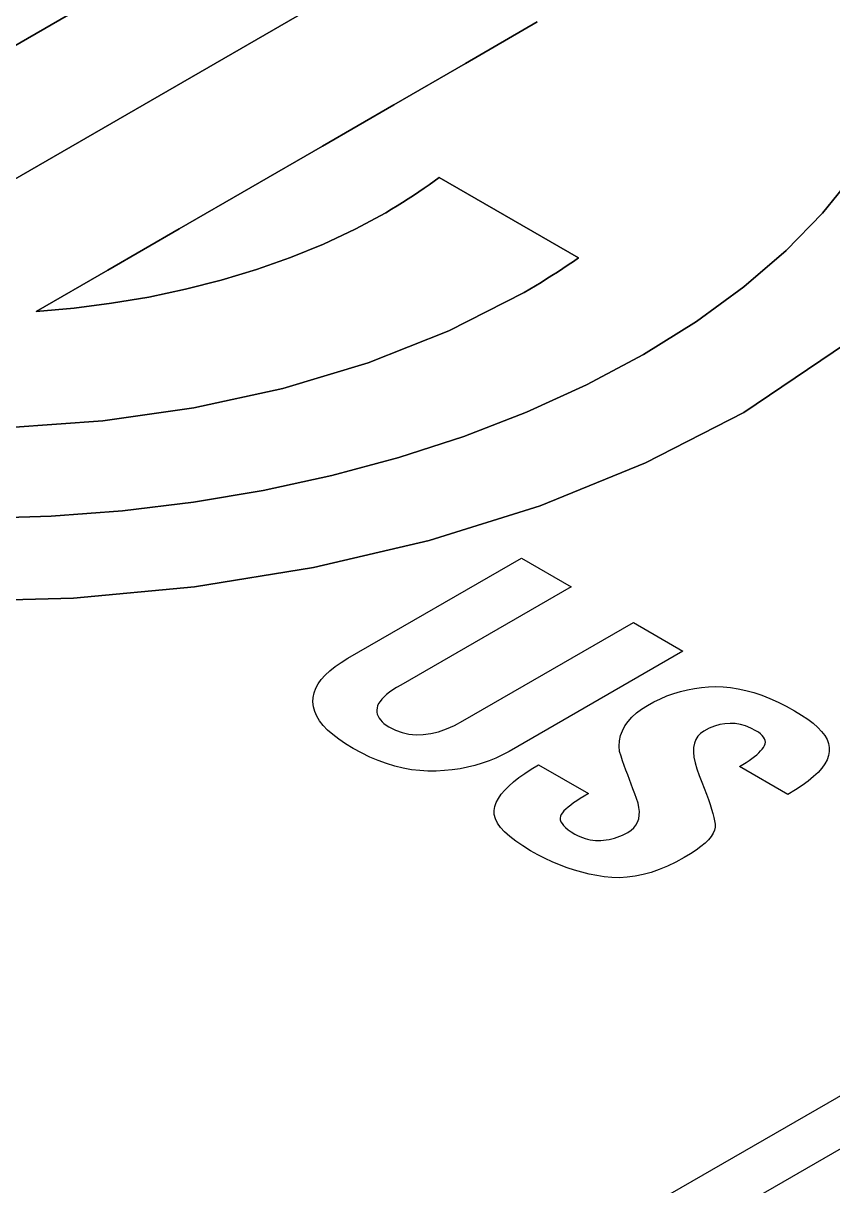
# Model space of a CAD drawing. Header units: inches. Extents: x 5 to 105, y 0 to 80.
# Drawn here: x 65.5816 to 65.7211, y 50.508 to 50.7084 of the extents above; entities that cross this region are included whole.
import ezdxf

# ---------------------------------------------------------------- set-up
doc = ezdxf.new("R2010")
doc.units = ezdxf.units.IN
doc.header["$MEASUREMENT"] = 0
doc.layers.add('LABEL', color=2, linetype='Continuous')

msp = doc.modelspace()

# ---------------------------------------------------------------- linework, layer by layer
msp.add_line((65.62233, 50.45658), (65.9146, 50.62531))
at = {"layer": 'LABEL'}
for p, q in [((65.4921, 50.65372), (65.65728, 50.74909)), ((65.65728, 50.74909), (65.4921, 50.65372)), ((65.69704, 50.74906), (65.51704, 50.64514)), ((65.51704, 50.64514), (65.69704, 50.74906)), ((65.6578, 50.7015), (65.67014, 50.70863)), ((65.67014, 50.70863), (65.6578, 50.7015)), ((65.64547, 50.69437), (65.6578, 50.7015)), ((65.6578, 50.7015), (65.64547, 50.69437)), ((65.63314, 50.68724), (65.64547, 50.69437)), ((65.64547, 50.69437), (65.63314, 50.68724)), ((65.62081, 50.68011), (65.63314, 50.68724)), ((65.63314, 50.68724), (65.62081, 50.68011)), ((65.65327, 50.68182), (65.65242, 50.68119)), ((65.65242, 50.68119), (65.65327, 50.68182)), ((65.6773, 50.66795), (65.65327, 50.68182)), ((65.65327, 50.68182), (65.6773, 50.66795)), ((65.72472, 50.68235), (65.71935, 50.67569)), ((65.71935, 50.67569), (65.72472, 50.68235)), ((65.60848, 50.67298), (65.62081, 50.68011)), ((65.62081, 50.68011), (65.60848, 50.67298)), ((65.65067, 50.67995), (65.64977, 50.67933)), ((65.64977, 50.67933), (65.65067, 50.67995)), ((65.65155, 50.68057), (65.65067, 50.67995)), ((65.65067, 50.67995), (65.65155, 50.68057)), ((65.65242, 50.68119), (65.65155, 50.68057)), ((65.65155, 50.68057), (65.65242, 50.68119)), ((65.64697, 50.67751), (65.64601, 50.67691)), ((65.64601, 50.67691), (65.64697, 50.67751)), ((65.64792, 50.67811), (65.64697, 50.67751)), ((65.64697, 50.67751), (65.64792, 50.67811)), ((65.64885, 50.67872), (65.64792, 50.67811)), ((65.64792, 50.67811), (65.64885, 50.67872)), ((65.64977, 50.67933), (65.64885, 50.67872)), ((65.64885, 50.67872), (65.64977, 50.67933)), ((65.64405, 50.67575), (65.63881, 50.67293)), ((65.63881, 50.67293), (65.64405, 50.67575)), ((65.64503, 50.67633), (65.64405, 50.67575)), ((65.64405, 50.67575), (65.64503, 50.67633)), ((65.64601, 50.67691), (65.64503, 50.67633)), ((65.64503, 50.67633), (65.64601, 50.67691)), ((65.71935, 50.67569), (65.71304, 50.66922)), ((65.71304, 50.66922), (65.71935, 50.67569)), ((65.59616, 50.66585), (65.60848, 50.67298)), ((65.60848, 50.67298), (65.59616, 50.66585)), ((65.63881, 50.67293), (65.63334, 50.67035)), ((65.63334, 50.67035), (65.63881, 50.67293)), ((65.63334, 50.67035), (65.62765, 50.66802)), ((65.62765, 50.66802), (65.63334, 50.67035)), ((65.62765, 50.66802), (65.62177, 50.66595)), ((65.62177, 50.66595), (65.62765, 50.66802)), ((65.67549, 50.66673), (65.6764, 50.66734)), ((65.6764, 50.66734), (65.67549, 50.66673)), ((65.6764, 50.66734), (65.6773, 50.66795)), ((65.6773, 50.66795), (65.6764, 50.66734)), ((65.71304, 50.66922), (65.70579, 50.66298)), ((65.70579, 50.66298), (65.71304, 50.66922)), ((65.58383, 50.65873), (65.59616, 50.66585)), ((65.59616, 50.66585), (65.58383, 50.65873)), ((65.62177, 50.66595), (65.61573, 50.66412)), ((65.61573, 50.66412), (65.62177, 50.66595)), ((65.67271, 50.66492), (65.67365, 50.66552)), ((65.67365, 50.66552), (65.67271, 50.66492)), ((65.67365, 50.66552), (65.67457, 50.66613)), ((65.67457, 50.66613), (65.67365, 50.66552)), ((65.67457, 50.66613), (65.67549, 50.66673)), ((65.67549, 50.66673), (65.67457, 50.66613)), ((65.61573, 50.66412), (65.60954, 50.66254)), ((65.60954, 50.66254), (65.61573, 50.66412)), ((65.66985, 50.66314), (65.67082, 50.66373)), ((65.67082, 50.66373), (65.66985, 50.66314)), ((65.67082, 50.66373), (65.67177, 50.66433)), ((65.67177, 50.66433), (65.67082, 50.66373)), ((65.67177, 50.66433), (65.67271, 50.66492)), ((65.67271, 50.66492), (65.67177, 50.66433)), ((65.60954, 50.66254), (65.60324, 50.66121)), ((65.60324, 50.66121), (65.60954, 50.66254)), ((65.65494, 50.65537), (65.66789, 50.66199)), ((65.66789, 50.66199), (65.65494, 50.65537)), ((65.66789, 50.66199), (65.66888, 50.66256)), ((65.66888, 50.66256), (65.66789, 50.66199)), ((65.66888, 50.66256), (65.66985, 50.66314)), ((65.66985, 50.66314), (65.66888, 50.66256)), ((65.70579, 50.66298), (65.69761, 50.65699)), ((65.69761, 50.65699), (65.70579, 50.66298)), ((65.59036, 50.65931), (65.58383, 50.65873)), ((65.58383, 50.65873), (65.59036, 50.65931)), ((65.59683, 50.66014), (65.59036, 50.65931)), ((65.59036, 50.65931), (65.59683, 50.66014)), ((65.60324, 50.66121), (65.59683, 50.66014)), ((65.59683, 50.66014), (65.60324, 50.66121)), ((65.64102, 50.64985), (65.65494, 50.65537)), ((65.65494, 50.65537), (65.64102, 50.64985)), ((65.69761, 50.65699), (65.68848, 50.6513)), ((65.68848, 50.6513), (65.69761, 50.65699)), ((65.70579, 50.64131), (65.72574, 50.65479)), ((65.72574, 50.65479), (65.70579, 50.64131)), ((65.68848, 50.6513), (65.67865, 50.64605)), ((65.67865, 50.64605), (65.68848, 50.6513)), ((65.62632, 50.64541), (65.64102, 50.64985)), ((65.64102, 50.64985), (65.62632, 50.64541)), ((65.61102, 50.64208), (65.62632, 50.64541)), ((65.62632, 50.64541), (65.61102, 50.64208)), ((65.67865, 50.64605), (65.6683, 50.64133)), ((65.6683, 50.64133), (65.67865, 50.64605)), ((65.36374, 50.31639), (65.93012, 50.64339)), ((65.59531, 50.63984), (65.61102, 50.64208)), ((65.61102, 50.64208), (65.59531, 50.63984)), ((65.6683, 50.64133), (65.6575, 50.63716)), ((65.6575, 50.63716), (65.6683, 50.64133)), ((65.68884, 50.63259), (65.70579, 50.64131)), ((65.70579, 50.64131), (65.68884, 50.63259)), ((65.57937, 50.63869), (65.59531, 50.63984)), ((65.59531, 50.63984), (65.57937, 50.63869)), ((65.6575, 50.63716), (65.6463, 50.63352)), ((65.6463, 50.63352), (65.6575, 50.63716)), ((65.6463, 50.63352), (65.63477, 50.63042)), ((65.63477, 50.63042), (65.6463, 50.63352)), ((65.67068, 50.62522), (65.68884, 50.63259)), ((65.68884, 50.63259), (65.67068, 50.62522)), ((65.63477, 50.63042), (65.62296, 50.62786)), ((65.62296, 50.62786), (65.63477, 50.63042)), ((65.62296, 50.62786), (65.61092, 50.62584)), ((65.61092, 50.62584), (65.62296, 50.62786)), ((65.61092, 50.62584), (65.59871, 50.62436)), ((65.59871, 50.62436), (65.61092, 50.62584)), ((65.65153, 50.61921), (65.67068, 50.62522)), ((65.67068, 50.62522), (65.65153, 50.61921)), ((65.5864, 50.62342), (65.57404, 50.62303)), ((65.57404, 50.62303), (65.5864, 50.62342)), ((65.59871, 50.62436), (65.5864, 50.62342)), ((65.5864, 50.62342), (65.59871, 50.62436)), ((65.63161, 50.61455), (65.65153, 50.61921)), ((65.65153, 50.61921), (65.63161, 50.61455)), ((65.63752, 50.59892), (65.66745, 50.6162)), ((65.63752, 50.59892), (65.66745, 50.6162)), ((65.66745, 50.6162), (65.67601, 50.61126)), ((65.66745, 50.6162), (65.67601, 50.61126)), ((65.61111, 50.61124), (65.63161, 50.61455)), ((65.63161, 50.61455), (65.61111, 50.61124)), ((65.59027, 50.60929), (65.61111, 50.61124)), ((65.61111, 50.61124), (65.59027, 50.60929)), ((65.67601, 50.61126), (65.64664, 50.5943)), ((65.67601, 50.61126), (65.64664, 50.5943)), ((65.56929, 50.60871), (65.59027, 50.60929)), ((65.59027, 50.60929), (65.56929, 50.60871)), ((65.65735, 50.58811), (65.68673, 50.60507)), ((65.65735, 50.58811), (65.68673, 50.60507)), ((65.68673, 50.60507), (65.69525, 50.60015)), ((65.68673, 50.60507), (65.69525, 50.60015)), ((65.69525, 50.60015), (65.66532, 50.58287)), ((65.69525, 50.60015), (65.66532, 50.58287)), ((65.63442, 50.59677), (65.63533, 50.59749)), ((65.63442, 50.59677), (65.63533, 50.59749)), ((65.63533, 50.59749), (65.63636, 50.59821)), ((65.63533, 50.59749), (65.63636, 50.59821)), ((65.63636, 50.59821), (65.63752, 50.59892)), ((65.63636, 50.59821), (65.63752, 50.59892)), ((65.63242, 50.59452), (65.63296, 50.59528)), ((65.63242, 50.59452), (65.63296, 50.59528)), ((65.63296, 50.59528), (65.63363, 50.59603)), ((65.63296, 50.59528), (65.63363, 50.59603)), ((65.63363, 50.59603), (65.63442, 50.59677)), ((65.63363, 50.59603), (65.63442, 50.59677)), ((65.63172, 50.59297), (65.63201, 50.59375)), ((65.63172, 50.59297), (65.63201, 50.59375)), ((65.63201, 50.59375), (65.63242, 50.59452)), ((65.63201, 50.59375), (65.63242, 50.59452)), ((65.6453, 50.59347), (65.64472, 50.59306)), ((65.6453, 50.59347), (65.64472, 50.59306)), ((65.64594, 50.59388), (65.6453, 50.59347)), ((65.64594, 50.59388), (65.6453, 50.59347)), ((65.64664, 50.5943), (65.64594, 50.59388)), ((65.64664, 50.5943), (65.64594, 50.59388)), ((65.69369, 50.59283), (65.69486, 50.59319)), ((65.69369, 50.59283), (65.69486, 50.59319)), ((65.69486, 50.59319), (65.69605, 50.59348)), ((65.69486, 50.59319), (65.69605, 50.59348)), ((65.69605, 50.59348), (65.69725, 50.59371)), ((65.69605, 50.59348), (65.69725, 50.59371)), ((65.69725, 50.59371), (65.69846, 50.59388)), ((65.69725, 50.59371), (65.69846, 50.59388)), ((65.69846, 50.59388), (65.6997, 50.59399)), ((65.69846, 50.59388), (65.6997, 50.59399)), ((65.6997, 50.59399), (65.70094, 50.59403)), ((65.6997, 50.59399), (65.70094, 50.59403)), ((65.70094, 50.59403), (65.70221, 50.594)), ((65.70094, 50.59403), (65.70221, 50.594)), ((65.70221, 50.594), (65.7035, 50.59388)), ((65.70221, 50.594), (65.7035, 50.59388)), ((65.7035, 50.59388), (65.70481, 50.59367)), ((65.7035, 50.59388), (65.70481, 50.59367)), ((65.70481, 50.59367), (65.70614, 50.59338)), ((65.70481, 50.59367), (65.70614, 50.59338)), ((65.70614, 50.59338), (65.70749, 50.593)), ((65.70614, 50.59338), (65.70749, 50.593)), ((65.63151, 50.59138), (65.63155, 50.59218)), ((65.63151, 50.59138), (65.63155, 50.59218)), ((65.6316, 50.59057), (65.63151, 50.59138)), ((65.6316, 50.59057), (65.63151, 50.59138)), ((65.63155, 50.59218), (65.63172, 50.59297)), ((65.63155, 50.59218), (65.63172, 50.59297)), ((65.64308, 50.59148), (65.64284, 50.5911)), ((65.64308, 50.59148), (65.64284, 50.5911)), ((65.64339, 50.59187), (65.64308, 50.59148)), ((65.64339, 50.59187), (65.64308, 50.59148)), ((65.64377, 50.59226), (65.64339, 50.59187)), ((65.64377, 50.59226), (65.64339, 50.59187)), ((65.64421, 50.59266), (65.64377, 50.59226)), ((65.64421, 50.59266), (65.64377, 50.59226)), ((65.64472, 50.59306), (65.64421, 50.59266)), ((65.64472, 50.59306), (65.64421, 50.59266)), ((65.68917, 50.5908), (65.69027, 50.5914)), ((65.68917, 50.5908), (65.69027, 50.5914)), ((65.69027, 50.5914), (65.69139, 50.59194)), ((65.69027, 50.5914), (65.69139, 50.59194)), ((65.69139, 50.59194), (65.69253, 50.59242)), ((65.69139, 50.59194), (65.69253, 50.59242)), ((65.69253, 50.59242), (65.69369, 50.59283)), ((65.69253, 50.59242), (65.69369, 50.59283)), ((65.70749, 50.593), (65.70886, 50.59254)), ((65.70749, 50.593), (65.70886, 50.59254)), ((65.70886, 50.59254), (65.71025, 50.592)), ((65.70886, 50.59254), (65.71025, 50.592)), ((65.71025, 50.592), (65.71166, 50.59137)), ((65.71025, 50.592), (65.71166, 50.59137)), ((65.71166, 50.59137), (65.71308, 50.59065)), ((65.71166, 50.59137), (65.71308, 50.59065)), ((65.63182, 50.58976), (65.6316, 50.59057)), ((65.63182, 50.58976), (65.6316, 50.59057)), ((65.63217, 50.58896), (65.63182, 50.58976)), ((65.63217, 50.58896), (65.63182, 50.58976)), ((65.64257, 50.59035), (65.64253, 50.58998)), ((65.64257, 50.59035), (65.64253, 50.58998)), ((65.64253, 50.58998), (65.64254, 50.58962)), ((65.64253, 50.58998), (65.64254, 50.58962)), ((65.64254, 50.58962), (65.64261, 50.58927)), ((65.64254, 50.58962), (65.64261, 50.58927)), ((65.64267, 50.59072), (65.64257, 50.59035)), ((65.64267, 50.59072), (65.64257, 50.59035)), ((65.64261, 50.58927), (65.64273, 50.58893)), ((65.64261, 50.58927), (65.64273, 50.58893)), ((65.64284, 50.5911), (65.64267, 50.59072)), ((65.64284, 50.5911), (65.64267, 50.59072)), ((65.68648, 50.58878), (65.68726, 50.58949)), ((65.68648, 50.58878), (65.68726, 50.58949)), ((65.68726, 50.58949), (65.68815, 50.59016)), ((65.68726, 50.58949), (65.68815, 50.59016)), ((65.68815, 50.59016), (65.68917, 50.5908)), ((65.68815, 50.59016), (65.68917, 50.5908)), ((65.71308, 50.59065), (65.71453, 50.58986)), ((65.71308, 50.59065), (65.71453, 50.58986)), ((65.71453, 50.58986), (65.71572, 50.58913)), ((65.71453, 50.58986), (65.71572, 50.58913)), ((65.63266, 50.58815), (65.63217, 50.58896)), ((65.63266, 50.58815), (65.63217, 50.58896)), ((65.63328, 50.58735), (65.63266, 50.58815)), ((65.63328, 50.58735), (65.63266, 50.58815)), ((65.63404, 50.58655), (65.63328, 50.58735)), ((65.63404, 50.58655), (65.63328, 50.58735)), ((65.64273, 50.58893), (65.64291, 50.5886)), ((65.64273, 50.58893), (65.64291, 50.5886)), ((65.64291, 50.5886), (65.64314, 50.58828)), ((65.64291, 50.5886), (65.64314, 50.58828)), ((65.64314, 50.58828), (65.64342, 50.58796)), ((65.64314, 50.58828), (65.64342, 50.58796)), ((65.64342, 50.58796), (65.64376, 50.58766)), ((65.64342, 50.58796), (65.64376, 50.58766)), ((65.64376, 50.58766), (65.64416, 50.58737)), ((65.64376, 50.58766), (65.64416, 50.58737)), ((65.64416, 50.58737), (65.64461, 50.58709)), ((65.64416, 50.58737), (65.64461, 50.58709)), ((65.65453, 50.58673), (65.65592, 50.58735)), ((65.65453, 50.58673), (65.65592, 50.58735)), ((65.65592, 50.58735), (65.65735, 50.58811)), ((65.65592, 50.58735), (65.65735, 50.58811)), ((65.68484, 50.58643), (65.68527, 50.58725)), ((65.68484, 50.58643), (65.68527, 50.58725)), ((65.68527, 50.58725), (65.68581, 50.58803)), ((65.68527, 50.58725), (65.68581, 50.58803)), ((65.68581, 50.58803), (65.68648, 50.58878)), ((65.68581, 50.58803), (65.68648, 50.58878)), ((65.70071, 50.58721), (65.69981, 50.58684)), ((65.70071, 50.58721), (65.69981, 50.58684)), ((65.70161, 50.58747), (65.70071, 50.58721)), ((65.70161, 50.58747), (65.70071, 50.58721)), ((65.70251, 50.58764), (65.70161, 50.58747)), ((65.70251, 50.58764), (65.70161, 50.58747)), ((65.7034, 50.58769), (65.70251, 50.58764)), ((65.7034, 50.58769), (65.70251, 50.58764)), ((65.7043, 50.58765), (65.7034, 50.58769)), ((65.7043, 50.58765), (65.7034, 50.58769)), ((65.70519, 50.5875), (65.7043, 50.58765)), ((65.70519, 50.5875), (65.7043, 50.58765)), ((65.70608, 50.58725), (65.70519, 50.5875)), ((65.70608, 50.58725), (65.70519, 50.5875)), ((65.70696, 50.58689), (65.70608, 50.58725)), ((65.70696, 50.58689), (65.70608, 50.58725)), ((65.71572, 50.58913), (65.71678, 50.58841)), ((65.71572, 50.58913), (65.71678, 50.58841)), ((65.71678, 50.58841), (65.71771, 50.5877)), ((65.71678, 50.58841), (65.71771, 50.5877)), ((65.71771, 50.5877), (65.71851, 50.58699)), ((65.71771, 50.5877), (65.71851, 50.58699)), ((65.63493, 50.58575), (65.63404, 50.58655)), ((65.63493, 50.58575), (65.63404, 50.58655)), ((65.63596, 50.58496), (65.63493, 50.58575)), ((65.63596, 50.58496), (65.63493, 50.58575)), ((65.64461, 50.58709), (65.64572, 50.58653)), ((65.64461, 50.58709), (65.64572, 50.58653)), ((65.64572, 50.58653), (65.64687, 50.58612)), ((65.64572, 50.58653), (65.64687, 50.58612)), ((65.64687, 50.58612), (65.64806, 50.58585)), ((65.64687, 50.58612), (65.64806, 50.58585)), ((65.64806, 50.58585), (65.64928, 50.58573)), ((65.64806, 50.58585), (65.64928, 50.58573)), ((65.64928, 50.58573), (65.65054, 50.58576)), ((65.64928, 50.58573), (65.65054, 50.58576)), ((65.65054, 50.58576), (65.65184, 50.58594)), ((65.65054, 50.58576), (65.65184, 50.58594)), ((65.65184, 50.58594), (65.65316, 50.58626)), ((65.65184, 50.58594), (65.65316, 50.58626)), ((65.65316, 50.58626), (65.65453, 50.58673)), ((65.65316, 50.58626), (65.65453, 50.58673)), ((65.68435, 50.5847), (65.68454, 50.58558)), ((65.68435, 50.5847), (65.68454, 50.58558)), ((65.68454, 50.58558), (65.68484, 50.58643)), ((65.68454, 50.58558), (65.68484, 50.58643)), ((65.69786, 50.58548), (65.6975, 50.58492)), ((65.69786, 50.58548), (65.6975, 50.58492)), ((65.69833, 50.58596), (65.69786, 50.58548)), ((65.69833, 50.58596), (65.69786, 50.58548)), ((65.6989, 50.58637), (65.69833, 50.58596)), ((65.6989, 50.58637), (65.69833, 50.58596)), ((65.69981, 50.58684), (65.6989, 50.58637)), ((65.69981, 50.58684), (65.6989, 50.58637)), ((65.70785, 50.58643), (65.70696, 50.58689)), ((65.70785, 50.58643), (65.70696, 50.58689)), ((65.70828, 50.58616), (65.70785, 50.58643)), ((65.70828, 50.58616), (65.70785, 50.58643)), ((65.70865, 50.58588), (65.70828, 50.58616)), ((65.70865, 50.58588), (65.70828, 50.58616)), ((65.70895, 50.58561), (65.70865, 50.58588)), ((65.70895, 50.58561), (65.70865, 50.58588)), ((65.70918, 50.58532), (65.70895, 50.58561)), ((65.70918, 50.58532), (65.70895, 50.58561)), ((65.70935, 50.58504), (65.70918, 50.58532)), ((65.70935, 50.58504), (65.70918, 50.58532)), ((65.71851, 50.58699), (65.71917, 50.58628)), ((65.71851, 50.58699), (65.71917, 50.58628)), ((65.71917, 50.58628), (65.71971, 50.58558)), ((65.71917, 50.58628), (65.71971, 50.58558)), ((65.71971, 50.58558), (65.72011, 50.58489)), ((65.71971, 50.58558), (65.72011, 50.58489)), ((65.63713, 50.58417), (65.63596, 50.58496)), ((65.63713, 50.58417), (65.63596, 50.58496)), ((65.63843, 50.58337), (65.63713, 50.58417)), ((65.63843, 50.58337), (65.63713, 50.58417)), ((65.63986, 50.58259), (65.63843, 50.58337)), ((65.63986, 50.58259), (65.63843, 50.58337)), ((65.68429, 50.58378), (65.68435, 50.5847)), ((65.68429, 50.58378), (65.68435, 50.5847)), ((65.68434, 50.58282), (65.68429, 50.58378)), ((65.68434, 50.58282), (65.68429, 50.58378)), ((65.69711, 50.58355), (65.69708, 50.58275)), ((65.69711, 50.58355), (65.69708, 50.58275)), ((65.69725, 50.58428), (65.69711, 50.58355)), ((65.69725, 50.58428), (65.69711, 50.58355)), ((65.6975, 50.58492), (65.69725, 50.58428)), ((65.6975, 50.58492), (65.69725, 50.58428)), ((65.70867, 50.58294), (65.70894, 50.58325)), ((65.70867, 50.58294), (65.70894, 50.58325)), ((65.70894, 50.58325), (65.70918, 50.58355)), ((65.70894, 50.58325), (65.70918, 50.58355)), ((65.70918, 50.58355), (65.70935, 50.58385)), ((65.70918, 50.58355), (65.70935, 50.58385)), ((65.70945, 50.58475), (65.70935, 50.58504)), ((65.70945, 50.58475), (65.70935, 50.58504)), ((65.70935, 50.58385), (65.70945, 50.58416)), ((65.70935, 50.58385), (65.70945, 50.58416)), ((65.70948, 50.58445), (65.70945, 50.58475)), ((65.70948, 50.58445), (65.70945, 50.58475)), ((65.70945, 50.58416), (65.70948, 50.58445)), ((65.70945, 50.58416), (65.70948, 50.58445)), ((65.72011, 50.58489), (65.72037, 50.5842)), ((65.72011, 50.58489), (65.72037, 50.5842)), ((65.72037, 50.5842), (65.7205, 50.58351)), ((65.72037, 50.5842), (65.7205, 50.58351)), ((65.7205, 50.58351), (65.7205, 50.58282)), ((65.7205, 50.58351), (65.7205, 50.58282)), ((65.6413, 50.58189), (65.63986, 50.58259)), ((65.6413, 50.58189), (65.63986, 50.58259)), ((65.64273, 50.58128), (65.6413, 50.58189)), ((65.64273, 50.58128), (65.6413, 50.58189)), ((65.64417, 50.58076), (65.64273, 50.58128)), ((65.64417, 50.58076), (65.64273, 50.58128)), ((65.66189, 50.58124), (65.66068, 50.58081)), ((65.66189, 50.58124), (65.66068, 50.58081)), ((65.66306, 50.58172), (65.66189, 50.58124)), ((65.66306, 50.58172), (65.66189, 50.58124)), ((65.66421, 50.58227), (65.66306, 50.58172)), ((65.66421, 50.58227), (65.66306, 50.58172)), ((65.66532, 50.58287), (65.66421, 50.58227)), ((65.66532, 50.58287), (65.66421, 50.58227)), ((65.68461, 50.58203), (65.68434, 50.58282)), ((65.68461, 50.58203), (65.68434, 50.58282)), ((65.68489, 50.58123), (65.68461, 50.58203)), ((65.68489, 50.58123), (65.68461, 50.58203)), ((65.68517, 50.58043), (65.68489, 50.58123)), ((65.68517, 50.58043), (65.68489, 50.58123)), ((65.69708, 50.58275), (65.69717, 50.58186)), ((65.69708, 50.58275), (65.69717, 50.58186)), ((65.69717, 50.58186), (65.69736, 50.5809)), ((65.69717, 50.58186), (65.69736, 50.5809)), ((65.70617, 50.58094), (65.70669, 50.58128)), ((65.70617, 50.58094), (65.70669, 50.58128)), ((65.70669, 50.58128), (65.70717, 50.58163)), ((65.70669, 50.58128), (65.70717, 50.58163)), ((65.70717, 50.58163), (65.7076, 50.58196)), ((65.70717, 50.58163), (65.7076, 50.58196)), ((65.7076, 50.58196), (65.708, 50.58229)), ((65.7076, 50.58196), (65.708, 50.58229)), ((65.708, 50.58229), (65.70835, 50.58262)), ((65.708, 50.58229), (65.70835, 50.58262)), ((65.70835, 50.58262), (65.70867, 50.58294)), ((65.70835, 50.58262), (65.70867, 50.58294)), ((65.72013, 50.58143), (65.71975, 50.58072)), ((65.72013, 50.58143), (65.71975, 50.58072)), ((65.72038, 50.58213), (65.72013, 50.58143)), ((65.72038, 50.58213), (65.72013, 50.58143)), ((65.7205, 50.58282), (65.72038, 50.58213)), ((65.7205, 50.58282), (65.72038, 50.58213)), ((65.64561, 50.58032), (65.64417, 50.58076)), ((65.64561, 50.58032), (65.64417, 50.58076)), ((65.64704, 50.57997), (65.64561, 50.58032)), ((65.64704, 50.57997), (65.64561, 50.58032)), ((65.64848, 50.57971), (65.64704, 50.57997)), ((65.64848, 50.57971), (65.64704, 50.57997)), ((65.64991, 50.57954), (65.64848, 50.57971)), ((65.64991, 50.57954), (65.64848, 50.57971)), ((65.65134, 50.57946), (65.64991, 50.57954)), ((65.65134, 50.57946), (65.64991, 50.57954)), ((65.65277, 50.57947), (65.65134, 50.57946)), ((65.65277, 50.57947), (65.65134, 50.57946)), ((65.65417, 50.57955), (65.65277, 50.57947)), ((65.65417, 50.57955), (65.65277, 50.57947)), ((65.65553, 50.57969), (65.65417, 50.57955)), ((65.65553, 50.57969), (65.65417, 50.57955)), ((65.65687, 50.57988), (65.65553, 50.57969)), ((65.65687, 50.57988), (65.65553, 50.57969)), ((65.65817, 50.58013), (65.65687, 50.57988)), ((65.65817, 50.58013), (65.65687, 50.57988)), ((65.65944, 50.58044), (65.65817, 50.58013)), ((65.65944, 50.58044), (65.65817, 50.58013)), ((65.66068, 50.58081), (65.65944, 50.58044)), ((65.66068, 50.58081), (65.65944, 50.58044)), ((65.66802, 50.57907), (65.66915, 50.57981)), ((65.66802, 50.57907), (65.66915, 50.57981)), ((65.66915, 50.57981), (65.67039, 50.58055)), ((65.66915, 50.57981), (65.67039, 50.58055)), ((65.67039, 50.58055), (65.67898, 50.57558)), ((65.67039, 50.58055), (65.67898, 50.57558)), ((65.68546, 50.57962), (65.68517, 50.58043)), ((65.68546, 50.57962), (65.68517, 50.58043)), ((65.68576, 50.57882), (65.68546, 50.57962)), ((65.68576, 50.57882), (65.68546, 50.57962)), ((65.69736, 50.5809), (65.69766, 50.57985)), ((65.69736, 50.5809), (65.69766, 50.57985)), ((65.69766, 50.57985), (65.69808, 50.57872)), ((65.69766, 50.57985), (65.69808, 50.57872)), ((65.70502, 50.58023), (65.70562, 50.58059)), ((65.70502, 50.58023), (65.70562, 50.58059)), ((65.71335, 50.57542), (65.70502, 50.58023)), ((65.71335, 50.57542), (65.70502, 50.58023)), ((65.70562, 50.58059), (65.70617, 50.58094)), ((65.70562, 50.58059), (65.70617, 50.58094)), ((65.71858, 50.57925), (65.71779, 50.57851)), ((65.71858, 50.57925), (65.71779, 50.57851)), ((65.71923, 50.57999), (65.71858, 50.57925)), ((65.71923, 50.57999), (65.71858, 50.57925)), ((65.71975, 50.58072), (65.71923, 50.57999)), ((65.71975, 50.58072), (65.71923, 50.57999)), ((65.66527, 50.57689), (65.66608, 50.57761)), ((65.66527, 50.57689), (65.66608, 50.57761)), ((65.66608, 50.57761), (65.667, 50.57834)), ((65.66608, 50.57761), (65.667, 50.57834)), ((65.667, 50.57834), (65.66802, 50.57907)), ((65.667, 50.57834), (65.66802, 50.57907)), ((65.68606, 50.57801), (65.68576, 50.57882)), ((65.68606, 50.57801), (65.68576, 50.57882)), ((65.68636, 50.5772), (65.68606, 50.57801)), ((65.68636, 50.5772), (65.68606, 50.57801)), ((65.68667, 50.57639), (65.68636, 50.5772)), ((65.68667, 50.57639), (65.68636, 50.5772)), ((65.69808, 50.57872), (65.69854, 50.57758)), ((65.69808, 50.57872), (65.69854, 50.57758)), ((65.69854, 50.57758), (65.69895, 50.57651)), ((65.69854, 50.57758), (65.69895, 50.57651)), ((65.71687, 50.57775), (65.71583, 50.57699)), ((65.71687, 50.57775), (65.71583, 50.57699)), ((65.71779, 50.57851), (65.71687, 50.57775)), ((65.71779, 50.57851), (65.71687, 50.57775)), ((65.6635, 50.57476), (65.66398, 50.57547)), ((65.6635, 50.57476), (65.66398, 50.57547)), ((65.66398, 50.57547), (65.66457, 50.57618)), ((65.66398, 50.57547), (65.66457, 50.57618)), ((65.66457, 50.57618), (65.66527, 50.57689)), ((65.66457, 50.57618), (65.66527, 50.57689)), ((65.67826, 50.57516), (65.67759, 50.57475)), ((65.67826, 50.57516), (65.67759, 50.57475)), ((65.67898, 50.57558), (65.67826, 50.57516)), ((65.67898, 50.57558), (65.67826, 50.57516)), ((65.68698, 50.57557), (65.68667, 50.57639)), ((65.68698, 50.57557), (65.68667, 50.57639)), ((65.68729, 50.57476), (65.68698, 50.57557)), ((65.68729, 50.57476), (65.68698, 50.57557)), ((65.69895, 50.57651), (65.69933, 50.5755)), ((65.69895, 50.57651), (65.69933, 50.5755)), ((65.69933, 50.5755), (65.69967, 50.57456)), ((65.69933, 50.5755), (65.69967, 50.57456)), ((65.71465, 50.57621), (65.71335, 50.57542)), ((65.71465, 50.57621), (65.71335, 50.57542)), ((65.71583, 50.57699), (65.71465, 50.57621)), ((65.71583, 50.57699), (65.71465, 50.57621)), ((65.66272, 50.57267), (65.66285, 50.57337)), ((65.66272, 50.57267), (65.66285, 50.57337)), ((65.66285, 50.57337), (65.66312, 50.57406)), ((65.66285, 50.57337), (65.66312, 50.57406)), ((65.66312, 50.57406), (65.6635, 50.57476)), ((65.66312, 50.57406), (65.6635, 50.57476)), ((65.67549, 50.57325), (65.67511, 50.57291)), ((65.67549, 50.57325), (65.67511, 50.57291)), ((65.67593, 50.57361), (65.67549, 50.57325)), ((65.67593, 50.57361), (65.67549, 50.57325)), ((65.67643, 50.57397), (65.67593, 50.57361)), ((65.67643, 50.57397), (65.67593, 50.57361)), ((65.67698, 50.57435), (65.67643, 50.57397)), ((65.67698, 50.57435), (65.67643, 50.57397)), ((65.67759, 50.57475), (65.67698, 50.57435)), ((65.67759, 50.57475), (65.67698, 50.57435)), ((65.68754, 50.57396), (65.68729, 50.57476)), ((65.68754, 50.57396), (65.68729, 50.57476)), ((65.6877, 50.5732), (65.68754, 50.57396)), ((65.6877, 50.5732), (65.68754, 50.57396)), ((65.68778, 50.5725), (65.6877, 50.5732)), ((65.68778, 50.5725), (65.6877, 50.5732)), ((65.69967, 50.57456), (65.69996, 50.57369)), ((65.69967, 50.57456), (65.69996, 50.57369)), ((65.69996, 50.57369), (65.70022, 50.57289)), ((65.69996, 50.57369), (65.70022, 50.57289)), ((65.66276, 50.57196), (65.66272, 50.57267)), ((65.66276, 50.57196), (65.66272, 50.57267)), ((65.66296, 50.57123), (65.66276, 50.57196)), ((65.66296, 50.57123), (65.66276, 50.57196)), ((65.66332, 50.57049), (65.66296, 50.57123)), ((65.66332, 50.57049), (65.66296, 50.57123)), ((65.67417, 50.57167), (65.67412, 50.57136)), ((65.67417, 50.57167), (65.67412, 50.57136)), ((65.67412, 50.57136), (65.67414, 50.57105)), ((65.67412, 50.57136), (65.67414, 50.57105)), ((65.6743, 50.57197), (65.67417, 50.57167)), ((65.6743, 50.57197), (65.67417, 50.57167)), ((65.67451, 50.57227), (65.6743, 50.57197)), ((65.67451, 50.57227), (65.6743, 50.57197)), ((65.67478, 50.57259), (65.67451, 50.57227)), ((65.67478, 50.57259), (65.67451, 50.57227)), ((65.67511, 50.57291), (65.67478, 50.57259)), ((65.67511, 50.57291), (65.67478, 50.57259)), ((65.68746, 50.57067), (65.68765, 50.57123)), ((65.68746, 50.57067), (65.68765, 50.57123)), ((65.68765, 50.57123), (65.68776, 50.57184)), ((65.68765, 50.57123), (65.68776, 50.57184)), ((65.68776, 50.57184), (65.68778, 50.5725)), ((65.68776, 50.57184), (65.68778, 50.5725)), ((65.70022, 50.57289), (65.70043, 50.57215)), ((65.70022, 50.57289), (65.70043, 50.57215)), ((65.70043, 50.57215), (65.7006, 50.57147)), ((65.70043, 50.57215), (65.7006, 50.57147)), ((65.7006, 50.57147), (65.70073, 50.57087)), ((65.7006, 50.57147), (65.70073, 50.57087)), ((65.66385, 50.56974), (65.66332, 50.57049)), ((65.66385, 50.56974), (65.66332, 50.57049)), ((65.66455, 50.56897), (65.66385, 50.56974)), ((65.66455, 50.56897), (65.66385, 50.56974)), ((65.67414, 50.57105), (65.67425, 50.57073)), ((65.67414, 50.57105), (65.67425, 50.57073)), ((65.67425, 50.57073), (65.67444, 50.5704)), ((65.67425, 50.57073), (65.67444, 50.5704)), ((65.67444, 50.5704), (65.67471, 50.57006)), ((65.67444, 50.5704), (65.67471, 50.57006)), ((65.67471, 50.57006), (65.67506, 50.56971)), ((65.67471, 50.57006), (65.67506, 50.56971)), ((65.67506, 50.56971), (65.6755, 50.56936)), ((65.67506, 50.56971), (65.6755, 50.56936)), ((65.6755, 50.56936), (65.67603, 50.56899)), ((65.6755, 50.56936), (65.67603, 50.56899)), ((65.68577, 50.5689), (65.68633, 50.56927)), ((65.68577, 50.5689), (65.68633, 50.56927)), ((65.68633, 50.56927), (65.68679, 50.56969)), ((65.68633, 50.56927), (65.68679, 50.56969)), ((65.68679, 50.56969), (65.68717, 50.57016)), ((65.68679, 50.56969), (65.68717, 50.57016)), ((65.68717, 50.57016), (65.68746, 50.57067)), ((65.68717, 50.57016), (65.68746, 50.57067)), ((65.70072, 50.5693), (65.7005, 50.56877)), ((65.70072, 50.5693), (65.7005, 50.56877)), ((65.70083, 50.56982), (65.70072, 50.5693)), ((65.70083, 50.56982), (65.70072, 50.5693)), ((65.70073, 50.57087), (65.70081, 50.57032)), ((65.70073, 50.57087), (65.70081, 50.57032)), ((65.70081, 50.57032), (65.70083, 50.56982)), ((65.70081, 50.57032), (65.70083, 50.56982)), ((65.66542, 50.56818), (65.66455, 50.56897)), ((65.66542, 50.56818), (65.66455, 50.56897)), ((65.66646, 50.56738), (65.66542, 50.56818)), ((65.66646, 50.56738), (65.66542, 50.56818)), ((65.66766, 50.56656), (65.66646, 50.56738)), ((65.66766, 50.56656), (65.66646, 50.56738)), ((65.67603, 50.56899), (65.67665, 50.56861)), ((65.67603, 50.56899), (65.67665, 50.56861)), ((65.67665, 50.56861), (65.67708, 50.56838)), ((65.67665, 50.56861), (65.67708, 50.56838)), ((65.67708, 50.56838), (65.67751, 50.56817)), ((65.67708, 50.56838), (65.67751, 50.56817)), ((65.67751, 50.56817), (65.67795, 50.56799)), ((65.67751, 50.56817), (65.67795, 50.56799)), ((65.67795, 50.56799), (65.6784, 50.56784)), ((65.67795, 50.56799), (65.6784, 50.56784)), ((65.6784, 50.56784), (65.67884, 50.56771)), ((65.6784, 50.56784), (65.67884, 50.56771)), ((65.67884, 50.56771), (65.67929, 50.56762)), ((65.67884, 50.56771), (65.67929, 50.56762)), ((65.67929, 50.56762), (65.67975, 50.56755)), ((65.67929, 50.56762), (65.67975, 50.56755)), ((65.67975, 50.56755), (65.6802, 50.56751)), ((65.67975, 50.56755), (65.6802, 50.56751)), ((65.6802, 50.56751), (65.68066, 50.5675)), ((65.6802, 50.56751), (65.68066, 50.5675)), ((65.68066, 50.5675), (65.68112, 50.56752)), ((65.68066, 50.5675), (65.68112, 50.56752)), ((65.68112, 50.56752), (65.6816, 50.56755)), ((65.68112, 50.56752), (65.6816, 50.56755)), ((65.6816, 50.56755), (65.68207, 50.5676)), ((65.6816, 50.56755), (65.68207, 50.5676)), ((65.68207, 50.5676), (65.68255, 50.56768)), ((65.68207, 50.5676), (65.68255, 50.56768)), ((65.68255, 50.56768), (65.68302, 50.56778)), ((65.68255, 50.56768), (65.68302, 50.56778)), ((65.68302, 50.56778), (65.68349, 50.56791)), ((65.68302, 50.56778), (65.68349, 50.56791)), ((65.68349, 50.56791), (65.68395, 50.56806)), ((65.68349, 50.56791), (65.68395, 50.56806)), ((65.68395, 50.56806), (65.68441, 50.56823)), ((65.68395, 50.56806), (65.68441, 50.56823)), ((65.68441, 50.56823), (65.68487, 50.56843)), ((65.68441, 50.56823), (65.68487, 50.56843)), ((65.68487, 50.56843), (65.68532, 50.56865)), ((65.68487, 50.56843), (65.68532, 50.56865)), ((65.68532, 50.56865), (65.68577, 50.5689)), ((65.68532, 50.56865), (65.68577, 50.5689)), ((65.69968, 50.56764), (65.69909, 50.56705)), ((65.69968, 50.56764), (65.69909, 50.56705)), ((65.70015, 50.56821), (65.69968, 50.56764)), ((65.70015, 50.56821), (65.69968, 50.56764)), ((65.7005, 50.56877), (65.70015, 50.56821)), ((65.7005, 50.56877), (65.70015, 50.56821)), ((65.66903, 50.56573), (65.66766, 50.56656)), ((65.66903, 50.56573), (65.66766, 50.56656)), ((65.67027, 50.56504), (65.66903, 50.56573)), ((65.67027, 50.56504), (65.66903, 50.56573)), ((65.69658, 50.5652), (65.6955, 50.56455)), ((65.69658, 50.5652), (65.6955, 50.56455)), ((65.69754, 50.56583), (65.69658, 50.5652)), ((65.69754, 50.56583), (65.69658, 50.5652)), ((65.69837, 50.56645), (65.69754, 50.56583)), ((65.69837, 50.56645), (65.69754, 50.56583)), ((65.69909, 50.56705), (65.69837, 50.56645)), ((65.69909, 50.56705), (65.69837, 50.56645)), ((65.67152, 50.5644), (65.67027, 50.56504)), ((65.67152, 50.5644), (65.67027, 50.56504)), ((65.67277, 50.56382), (65.67152, 50.5644)), ((65.67277, 50.56382), (65.67152, 50.5644)), ((65.67403, 50.56329), (65.67277, 50.56382)), ((65.67403, 50.56329), (65.67277, 50.56382)), ((65.6753, 50.56281), (65.67403, 50.56329)), ((65.6753, 50.56281), (65.67403, 50.56329)), ((65.69405, 50.56376), (65.69261, 50.56307)), ((65.69405, 50.56376), (65.69261, 50.56307)), ((65.6955, 50.56455), (65.69405, 50.56376)), ((65.6955, 50.56455), (65.69405, 50.56376)), ((65.67657, 50.56239), (65.6753, 50.56281)), ((65.67657, 50.56239), (65.6753, 50.56281)), ((65.67785, 50.56202), (65.67657, 50.56239)), ((65.67785, 50.56202), (65.67657, 50.56239)), ((65.67913, 50.5617), (65.67785, 50.56202)), ((65.67913, 50.5617), (65.67785, 50.56202)), ((65.68042, 50.56144), (65.67913, 50.5617)), ((65.68042, 50.56144), (65.67913, 50.5617)), ((65.68172, 50.56123), (65.68042, 50.56144)), ((65.68172, 50.56123), (65.68042, 50.56144)), ((65.68302, 50.5611), (65.68172, 50.56123)), ((65.68302, 50.5611), (65.68172, 50.56123)), ((65.68434, 50.56107), (65.68302, 50.5611)), ((65.68434, 50.56107), (65.68302, 50.5611)), ((65.68568, 50.56115), (65.68434, 50.56107)), ((65.68568, 50.56115), (65.68434, 50.56107)), ((65.68703, 50.56133), (65.68568, 50.56115)), ((65.68703, 50.56133), (65.68568, 50.56115)), ((65.6884, 50.56161), (65.68703, 50.56133)), ((65.6884, 50.56161), (65.68703, 50.56133)), ((65.68979, 50.56199), (65.6884, 50.56161)), ((65.68979, 50.56199), (65.6884, 50.56161)), ((65.69119, 50.56248), (65.68979, 50.56199)), ((65.69119, 50.56248), (65.68979, 50.56199)), ((65.69261, 50.56307), (65.69119, 50.56248)), ((65.69261, 50.56307), (65.69119, 50.56248))]:
    msp.add_line(p, q, dxfattribs=at)

doc.saveas('drawing.dxf')
